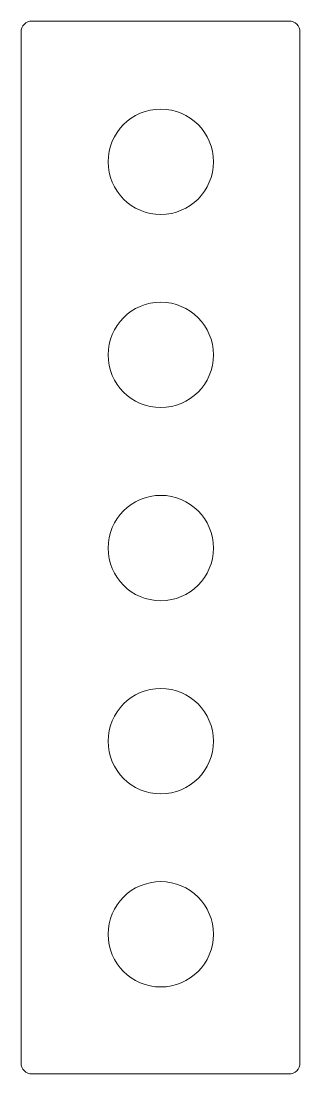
# Model space of a CAD drawing. Header units: millimetres. Extents: x 2.84 to 4.09, y -5.27 to -0.55.
import ezdxf

# ---------------------------------------------------------------- set-up
doc = ezdxf.new("R2010")
doc.units = ezdxf.units.MM
doc.header["$MEASUREMENT"] = 0
doc.layers.add('Cutting', color=7, linetype='Continuous', true_color=0xffffff)

msp = doc.modelspace()

# ---------------------------------------------------------------- linework, layer by layer
at = {"layer": 'Cutting', "color": 7, "lineweight": 9, "true_color": 0xffffff}
for points in [[(2.888, -0.5516), (4.0382, -0.5516)], [(2.838, -5.2236), (2.838, -0.6016)], [(4.0882, -0.6016), (4.0882, -5.2236)], [(4.0382, -5.2736), (2.888, -5.2736)]]:
    msp.add_lwpolyline(points, dxfattribs=at)
for centre, start, end in [((2.888, -0.6016), 90, 180), ((4.0382, -0.6016), 360, 90), ((2.888, -5.2236), 180, 270), ((4.0382, -5.2236), 270, 0)]:
    msp.add_arc(centre, 0.05, start, end, dxfattribs=at)
for points in [[(3.4642, -1.419), (3.3337, -1.419), (3.228, -1.3132), (3.228, -1.1828), (3.228, -1.0523), (3.3337, -0.9465), (3.4642, -0.9465), (3.5946, -0.9465), (3.7004, -1.0523), (3.7004, -1.1828), (3.7004, -1.3132), (3.5946, -1.419), (3.4642, -1.419)], [(3.4642, -2.2851), (3.3337, -2.2851), (3.228, -2.1794), (3.228, -2.0489), (3.228, -1.9185), (3.3337, -1.8127), (3.4642, -1.8127), (3.5946, -1.8127), (3.7004, -1.9185), (3.7004, -2.0489), (3.7004, -2.1794), (3.5946, -2.2851), (3.4642, -2.2851)], [(3.4642, -3.1513), (3.3337, -3.1513), (3.228, -3.0455), (3.228, -2.9151), (3.228, -2.7846), (3.3337, -2.6788), (3.4642, -2.6788), (3.5946, -2.6788), (3.7004, -2.7846), (3.7004, -2.9151), (3.7004, -3.0455), (3.5946, -3.1513), (3.4642, -3.1513)], [(3.4642, -4.0174), (3.3337, -4.0174), (3.228, -3.9117), (3.228, -3.7812), (3.228, -3.6507), (3.3337, -3.545), (3.4642, -3.545), (3.5946, -3.545), (3.7004, -3.6507), (3.7004, -3.7812), (3.7004, -3.9117), (3.5946, -4.0174), (3.4642, -4.0174)], [(3.4642, -4.8836), (3.3337, -4.8836), (3.228, -4.7778), (3.228, -4.6473), (3.228, -4.5169), (3.3337, -4.4111), (3.4642, -4.4111), (3.5946, -4.4111), (3.7004, -4.5169), (3.7004, -4.6473), (3.7004, -4.7778), (3.5946, -4.8836), (3.4642, -4.8836)]]:
    msp.add_open_spline(points, degree=3, knots=[0, 0, 0, 0, 1, 1, 1, 2, 2, 2, 3, 3, 3, 4, 4, 4, 4], dxfattribs=at)

doc.saveas('drawing.dxf')
